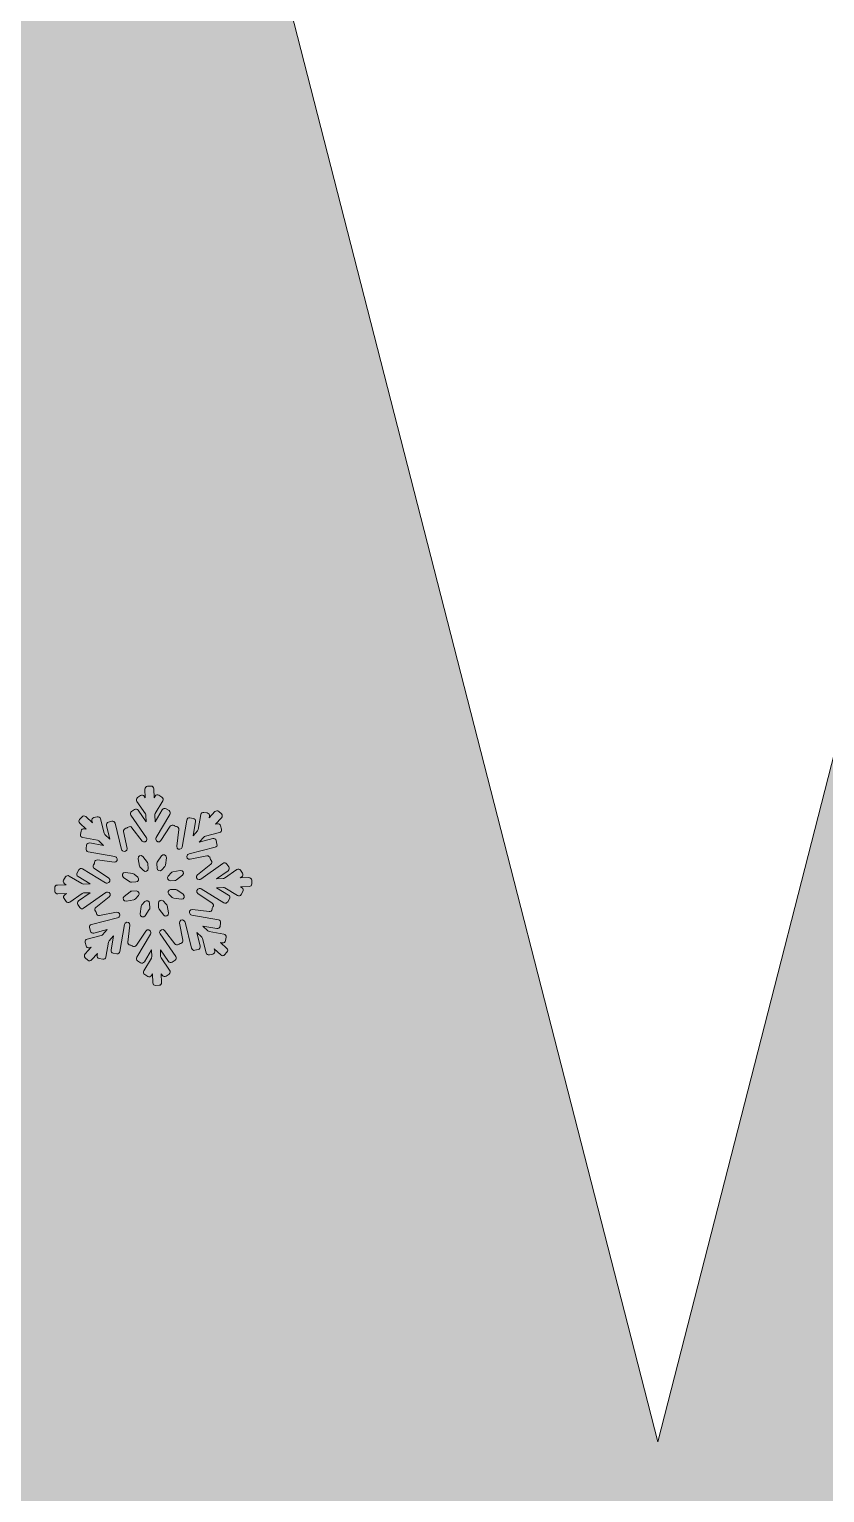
# Model space of a CAD drawing. Header units: millimetres. Extents: x 27 to 189, y -121 to -22.
# Drawn here: x 138.58 to 153.91, y -78.98 to -50.76 of the extents above; entities that cross this region are included whole.
import ezdxf

# ---------------------------------------------------------------- set-up
doc = ezdxf.new("R2010")
doc.units = ezdxf.units.MM
doc.header["$MEASUREMENT"] = 0
doc.layers.add('engraving', color=7, linetype='Continuous')
doc.layers.add('Layer 1', color=7, linetype='Continuous')

msp = doc.modelspace()

# ---------------------------------------------------------------- hatches: boundary and pattern name
at = {"layer": 'Layer 1'}
h = msp.add_hatch(color=2, dxfattribs=at)
h.dxf.hatch_style = 2
edge = h.paths.add_edge_path()
edge.add_spline(control_points=[(165.942, -35.834), (165.942, -35.834), (161.501, -35.834), (161.501, -35.834), (161.501, -35.834), (158.269, -35.834), (158.269, -35.834), (157.497, -34.402), (156.034, -33.393), (154.332, -33.263), (155.837, -32.148), (156.817, -30.365), (156.817, -28.348), (156.817, -24.968), (154.076, -22.227), (150.696, -22.227), (147.316, -22.227), (144.575, -24.968), (144.575, -28.348), (144.575, -30.365), (145.555, -32.148), (147.06, -33.263), (145.358, -33.393), (143.895, -34.402), (143.123, -35.834), (143.123, -35.834), (139.892, -35.834), (139.892, -35.834), (139.892, -35.834), (135.45, -35.834), (135.45, -35.834), (135.45, -35.834), (112.878, -35.834), (112.878, -35.834), (112.878, -35.834), (135.664, -120.161), (135.664, -120.161), (135.664, -120.161), (165.729, -120.161), (165.729, -120.161), (165.729, -120.161), (188.514, -35.834), (188.514, -35.834), (188.514, -35.834), (165.942, -35.834), (165.942, -35.834)], knot_values=[0, 0, 0, 0, 1, 1, 1, 2, 2, 2, 3, 3, 3, 4, 4, 4, 5, 5, 5, 6, 6, 6, 7, 7, 7, 8, 8, 8, 9, 9, 9, 10, 10, 10, 11, 11, 11, 12, 12, 12, 13, 13, 13, 14, 14, 14, 15, 15, 15, 15], degree=3, periodic=1)
edge = h.paths.add_edge_path()
edge.add_spline(control_points=[(146.889, -28.348), (146.889, -26.249), (148.597, -24.541), (150.696, -24.541), (152.795, -24.541), (154.503, -26.249), (154.503, -28.348), (154.503, -30.447), (152.795, -32.155), (150.696, -32.155), (148.597, -32.155), (146.889, -30.447), (146.889, -28.348)], knot_values=[0, 0, 0, 0, 1, 1, 1, 2, 2, 2, 3, 3, 3, 4, 4, 4, 4], degree=3, periodic=1)
h.paths.add_polyline_path([(140.66, -38.834), (160.733, -38.834), (150.696, -77.997)])

# ---------------------------------------------------------------- linework, layer by layer
at = {"layer": 'engraving', "lineweight": 0}
for points, knots in [([(142.867, -67.166), (142.866, -67.137), (142.842, -67.115), (142.813, -67.116), (142.813, -67.116), (142.647, -67.122), (142.647, -67.122), (142.647, -67.122), (142.678, -67.101), (142.678, -67.101), (142.701, -67.084), (142.707, -67.052), (142.691, -67.028), (142.691, -67.028), (142.652, -66.973), (142.652, -66.973), (142.636, -66.949), (142.603, -66.943), (142.579, -66.96), (142.579, -66.96), (142.344, -67.126), (142.344, -67.126), (142.336, -67.131), (142.326, -67.135), (142.316, -67.135), (142.316, -67.135), (142.189, -67.14), (142.189, -67.14), (142.189, -67.14), (142.413, -66.982), (142.413, -66.982), (142.436, -66.966), (142.442, -66.933), (142.426, -66.91), (142.426, -66.91), (142.387, -66.854), (142.387, -66.854), (142.37, -66.83), (142.338, -66.824), (142.314, -66.841), (142.314, -66.841), (141.886, -67.143), (141.886, -67.143), (141.878, -67.149), (141.868, -67.153), (141.858, -67.153), (141.858, -67.153), (141.855, -67.153), (141.855, -67.153), (141.805, -67.155), (141.781, -67.091), (141.821, -67.06), (141.821, -67.06), (142.078, -66.858), (142.078, -66.858), (142.1, -66.84), (142.104, -66.808), (142.087, -66.785), (142.087, -66.785), (142.079, -66.774), (142.079, -66.774), (142.074, -66.768), (142.07, -66.76), (142.069, -66.753), (142.069, -66.753), (142.066, -66.739), (142.066, -66.739), (142.061, -66.711), (142.033, -66.693), (142.005, -66.698), (142.005, -66.698), (141.681, -66.763), (141.681, -66.763), (141.631, -66.773), (141.598, -66.714), (141.632, -66.677), (141.632, -66.677), (141.637, -66.671), (141.637, -66.671), (141.644, -66.663), (141.653, -66.658), (141.663, -66.655), (141.663, -66.655), (142.16, -66.531), (142.16, -66.531), (142.188, -66.524), (142.205, -66.496), (142.198, -66.468), (142.198, -66.468), (142.182, -66.402), (142.182, -66.402), (142.175, -66.374), (142.147, -66.356), (142.119, -66.363), (142.119, -66.363), (141.858, -66.429), (141.858, -66.429), (141.858, -66.429), (141.948, -66.331), (141.948, -66.331), (141.955, -66.323), (141.964, -66.318), (141.974, -66.315), (141.974, -66.315), (142.246, -66.247), (142.246, -66.247), (142.274, -66.24), (142.291, -66.212), (142.284, -66.184), (142.284, -66.184), (142.268, -66.118), (142.268, -66.118), (142.261, -66.089), (142.233, -66.072), (142.205, -66.079), (142.205, -66.079), (142.169, -66.088), (142.169, -66.088), (142.169, -66.088), (142.286, -65.96), (142.286, -65.96), (142.305, -65.939), (142.304, -65.907), (142.283, -65.887), (142.283, -65.887), (142.233, -65.841), (142.233, -65.841), (142.212, -65.821), (142.179, -65.823), (142.159, -65.844), (142.159, -65.844), (142.048, -65.966), (142.048, -65.966), (142.048, -65.966), (142.054, -65.93), (142.054, -65.93), (142.059, -65.901), (142.04, -65.874), (142.012, -65.869), (142.012, -65.869), (141.946, -65.857), (141.946, -65.857), (141.918, -65.852), (141.89, -65.871), (141.885, -65.9), (141.885, -65.9), (141.836, -66.187), (141.836, -66.187), (141.834, -66.196), (141.829, -66.205), (141.823, -66.213), (141.823, -66.213), (141.737, -66.307), (141.737, -66.307), (141.737, -66.307), (141.784, -66.035), (141.784, -66.035), (141.789, -66.007), (141.77, -65.98), (141.742, -65.975), (141.742, -65.975), (141.676, -65.963), (141.676, -65.963), (141.648, -65.958), (141.621, -65.977), (141.616, -66.006), (141.616, -66.006), (141.525, -66.527), (141.525, -66.527), (141.523, -66.537), (141.519, -66.546), (141.512, -66.553), (141.512, -66.553), (141.512, -66.553), (141.512, -66.553), (141.478, -66.591), (141.416, -66.562), (141.422, -66.512), (141.422, -66.512), (141.461, -66.187), (141.461, -66.187), (141.465, -66.158), (141.445, -66.133), (141.416, -66.129), (141.416, -66.129), (141.404, -66.127), (141.404, -66.127), (141.395, -66.126), (141.388, -66.123), (141.381, -66.119), (141.381, -66.119), (141.371, -66.112), (141.371, -66.112), (141.347, -66.095), (141.314, -66.102), (141.298, -66.126), (141.298, -66.126), (141.116, -66.402), (141.116, -66.402), (141.088, -66.444), (141.022, -66.426), (141.02, -66.375), (141.02, -66.375), (141.02, -66.369), (141.02, -66.369), (141.02, -66.359), (141.022, -66.349), (141.027, -66.34), (141.027, -66.34), (141.291, -65.896), (141.291, -65.896), (141.306, -65.871), (141.298, -65.839), (141.274, -65.824), (141.274, -65.824), (141.216, -65.789), (141.216, -65.789), (141.191, -65.774), (141.159, -65.782), (141.144, -65.807), (141.144, -65.807), (141.007, -66.039), (141.007, -66.039), (141.007, -66.039), (141.001, -65.906), (141.001, -65.906), (141.001, -65.895), (141.003, -65.886), (141.009, -65.877), (141.009, -65.877), (141.153, -65.633), (141.153, -65.633), (141.168, -65.608), (141.16, -65.576), (141.136, -65.562), (141.136, -65.562), (141.078, -65.526), (141.078, -65.526), (141.053, -65.511), (141.021, -65.519), (141.006, -65.544), (141.006, -65.544), (140.988, -65.575), (140.988, -65.575), (140.988, -65.575), (140.981, -65.402), (140.981, -65.402), (140.98, -65.373), (140.955, -65.351), (140.927, -65.352), (140.927, -65.352), (140.86, -65.355), (140.86, -65.355), (140.831, -65.356), (140.809, -65.38), (140.81, -65.409), (140.81, -65.409), (140.817, -65.576), (140.817, -65.576), (140.817, -65.576), (140.796, -65.546), (140.796, -65.546), (140.78, -65.523), (140.747, -65.517), (140.723, -65.534), (140.723, -65.534), (140.668, -65.572), (140.668, -65.572), (140.645, -65.589), (140.639, -65.621), (140.656, -65.645), (140.656, -65.645), (140.821, -65.884), (140.821, -65.884), (140.827, -65.892), (140.83, -65.902), (140.83, -65.911), (140.83, -65.911), (140.835, -66.04), (140.835, -66.04), (140.835, -66.04), (140.68, -65.814), (140.68, -65.814), (140.663, -65.791), (140.631, -65.785), (140.607, -65.802), (140.607, -65.802), (140.552, -65.84), (140.552, -65.84), (140.529, -65.857), (140.523, -65.889), (140.539, -65.913), (140.539, -65.913), (140.84, -66.347), (140.84, -66.347), (140.845, -66.356), (140.848, -66.365), (140.849, -66.375), (140.849, -66.375), (140.849, -66.376), (140.849, -66.376), (140.851, -66.427), (140.787, -66.45), (140.756, -66.41), (140.756, -66.41), (140.558, -66.153), (140.558, -66.153), (140.54, -66.13), (140.507, -66.126), (140.484, -66.144), (140.484, -66.144), (140.475, -66.152), (140.475, -66.152), (140.468, -66.157), (140.461, -66.16), (140.453, -66.162), (140.453, -66.162), (140.44, -66.164), (140.44, -66.164), (140.412, -66.17), (140.394, -66.197), (140.399, -66.225), (140.399, -66.225), (140.464, -66.553), (140.464, -66.553), (140.474, -66.602), (140.414, -66.635), (140.377, -66.601), (140.377, -66.601), (140.374, -66.598), (140.374, -66.598), (140.367, -66.591), (140.361, -66.582), (140.359, -66.572), (140.359, -66.572), (140.234, -66.068), (140.234, -66.068), (140.227, -66.04), (140.199, -66.023), (140.171, -66.03), (140.171, -66.03), (140.106, -66.046), (140.106, -66.046), (140.078, -66.053), (140.061, -66.081), (140.068, -66.109), (140.068, -66.109), (140.133, -66.373), (140.133, -66.373), (140.133, -66.373), (140.037, -66.283), (140.037, -66.283), (140.029, -66.276), (140.024, -66.267), (140.022, -66.257), (140.022, -66.257), (139.953, -65.98), (139.953, -65.98), (139.946, -65.952), (139.918, -65.935), (139.89, -65.942), (139.89, -65.942), (139.825, -65.959), (139.825, -65.959), (139.797, -65.966), (139.78, -65.994), (139.787, -66.022), (139.787, -66.022), (139.796, -66.057), (139.796, -66.057), (139.796, -66.057), (139.671, -65.94), (139.671, -65.94), (139.65, -65.921), (139.616, -65.922), (139.597, -65.943), (139.597, -65.943), (139.551, -65.993), (139.551, -65.993), (139.532, -66.014), (139.533, -66.047), (139.554, -66.066), (139.554, -66.066), (139.677, -66.181), (139.677, -66.181), (139.677, -66.181), (139.641, -66.174), (139.641, -66.174), (139.612, -66.169), (139.585, -66.188), (139.58, -66.217), (139.58, -66.217), (139.568, -66.284), (139.568, -66.284), (139.564, -66.312), (139.582, -66.339), (139.61, -66.344), (139.61, -66.344), (139.894, -66.395), (139.894, -66.395), (139.903, -66.397), (139.913, -66.402), (139.92, -66.409), (139.92, -66.409), (140.014, -66.496), (140.014, -66.496), (140.014, -66.496), (139.746, -66.448), (139.746, -66.448), (139.717, -66.443), (139.69, -66.462), (139.685, -66.49), (139.685, -66.49), (139.674, -66.557), (139.674, -66.557), (139.669, -66.585), (139.688, -66.612), (139.716, -66.617), (139.716, -66.617), (140.231, -66.711), (140.231, -66.711), (140.241, -66.712), (140.25, -66.717), (140.257, -66.724), (140.257, -66.724), (140.26, -66.726), (140.26, -66.726), (140.297, -66.761), (140.268, -66.822), (140.217, -66.816), (140.217, -66.816), (139.896, -66.775), (139.896, -66.775), (139.868, -66.771), (139.842, -66.792), (139.838, -66.821), (139.838, -66.821), (139.837, -66.834), (139.837, -66.834), (139.836, -66.842), (139.833, -66.849), (139.828, -66.856), (139.828, -66.856), (139.821, -66.867), (139.821, -66.867), (139.805, -66.891), (139.812, -66.923), (139.835, -66.939), (139.835, -66.939), (140.112, -67.126), (140.112, -67.126), (140.153, -67.155), (140.135, -67.22), (140.084, -67.222), (140.084, -67.222), (140.078, -67.222), (140.078, -67.222), (140.068, -67.222), (140.058, -67.22), (140.049, -67.214), (140.049, -67.214), (139.609, -66.947), (139.609, -66.947), (139.584, -66.932), (139.552, -66.94), (139.537, -66.965), (139.537, -66.965), (139.503, -67.023), (139.503, -67.023), (139.488, -67.047), (139.496, -67.079), (139.52, -67.094), (139.52, -67.094), (139.751, -67.235), (139.751, -67.235), (139.751, -67.235), (139.62, -67.24), (139.62, -67.24), (139.61, -67.24), (139.599, -67.238), (139.591, -67.232), (139.591, -67.232), (139.35, -67.085), (139.35, -67.085), (139.325, -67.07), (139.293, -67.078), (139.278, -67.103), (139.278, -67.103), (139.243, -67.162), (139.243, -67.162), (139.229, -67.186), (139.237, -67.218), (139.261, -67.233), (139.261, -67.233), (139.293, -67.252), (139.293, -67.252), (139.293, -67.252), (139.122, -67.259), (139.122, -67.259), (139.093, -67.26), (139.071, -67.284), (139.072, -67.313), (139.072, -67.313), (139.075, -67.381), (139.075, -67.381), (139.076, -67.41), (139.1, -67.432), (139.129, -67.431), (139.129, -67.431), (139.295, -67.425), (139.295, -67.425), (139.295, -67.425), (139.264, -67.447), (139.264, -67.447), (139.241, -67.463), (139.235, -67.495), (139.251, -67.519), (139.251, -67.519), (139.29, -67.575), (139.29, -67.575), (139.306, -67.599), (139.339, -67.604), (139.363, -67.588), (139.363, -67.588), (139.598, -67.422), (139.598, -67.422), (139.606, -67.416), (139.616, -67.412), (139.626, -67.412), (139.626, -67.412), (139.753, -67.407), (139.753, -67.407), (139.753, -67.407), (139.529, -67.565), (139.529, -67.565), (139.506, -67.582), (139.5, -67.614), (139.516, -67.637), (139.516, -67.637), (139.555, -67.693), (139.555, -67.693), (139.571, -67.717), (139.604, -67.723), (139.628, -67.706), (139.628, -67.706), (140.056, -67.404), (140.056, -67.404), (140.064, -67.398), (140.074, -67.395), (140.084, -67.394), (140.084, -67.394), (140.086, -67.394), (140.086, -67.394), (140.137, -67.392), (140.16, -67.456), (140.121, -67.487), (140.121, -67.487), (139.864, -67.689), (139.864, -67.689), (139.842, -67.707), (139.838, -67.74), (139.855, -67.762), (139.855, -67.762), (139.863, -67.773), (139.863, -67.773), (139.868, -67.779), (139.871, -67.787), (139.873, -67.795), (139.873, -67.795), (139.876, -67.808), (139.876, -67.808), (139.881, -67.836), (139.909, -67.854), (139.937, -67.849), (139.937, -67.849), (140.261, -67.784), (140.261, -67.784), (140.311, -67.774), (140.344, -67.833), (140.31, -67.87), (140.31, -67.87), (140.304, -67.876), (140.304, -67.876), (140.298, -67.884), (140.289, -67.889), (140.279, -67.892), (140.279, -67.892), (139.781, -68.017), (139.781, -68.017), (139.754, -68.024), (139.737, -68.052), (139.744, -68.08), (139.744, -68.08), (139.76, -68.146), (139.76, -68.146), (139.767, -68.174), (139.795, -68.191), (139.823, -68.184), (139.823, -68.184), (140.083, -68.118), (140.083, -68.118), (140.083, -68.118), (139.994, -68.217), (139.994, -68.217), (139.987, -68.224), (139.978, -68.23), (139.968, -68.232), (139.968, -68.232), (139.696, -68.3), (139.696, -68.3), (139.668, -68.308), (139.651, -68.336), (139.658, -68.364), (139.658, -68.364), (139.674, -68.43), (139.674, -68.43), (139.681, -68.458), (139.709, -68.475), (139.737, -68.468), (139.737, -68.468), (139.773, -68.459), (139.773, -68.459), (139.773, -68.459), (139.656, -68.587), (139.656, -68.587), (139.637, -68.608), (139.638, -68.641), (139.659, -68.66), (139.659, -68.66), (139.708, -68.706), (139.708, -68.706), (139.73, -68.726), (139.763, -68.725), (139.782, -68.703), (139.782, -68.703), (139.894, -68.581), (139.894, -68.581), (139.894, -68.581), (139.888, -68.618), (139.888, -68.618), (139.883, -68.646), (139.902, -68.673), (139.93, -68.678), (139.93, -68.678), (139.996, -68.69), (139.996, -68.69), (140.024, -68.695), (140.051, -68.676), (140.056, -68.647), (140.056, -68.647), (140.106, -68.361), (140.106, -68.361), (140.108, -68.351), (140.112, -68.342), (140.119, -68.334), (140.119, -68.334), (140.205, -68.241), (140.205, -68.241), (140.205, -68.241), (140.158, -68.512), (140.158, -68.512), (140.153, -68.54), (140.171, -68.567), (140.2, -68.572), (140.2, -68.572), (140.266, -68.584), (140.266, -68.584), (140.294, -68.589), (140.321, -68.57), (140.326, -68.542), (140.326, -68.542), (140.417, -68.02), (140.417, -68.02), (140.419, -68.01), (140.423, -68.001), (140.43, -67.994), (140.43, -67.994), (140.43, -67.994), (140.43, -67.994), (140.464, -67.957), (140.526, -67.985), (140.52, -68.035), (140.52, -68.035), (140.481, -68.36), (140.481, -68.36), (140.477, -68.389), (140.497, -68.415), (140.526, -68.418), (140.526, -68.418), (140.538, -68.42), (140.538, -68.42), (140.546, -68.421), (140.554, -68.424), (140.561, -68.428), (140.561, -68.428), (140.571, -68.435), (140.571, -68.435), (140.595, -68.452), (140.628, -68.445), (140.644, -68.421), (140.644, -68.421), (140.826, -68.146), (140.826, -68.146), (140.854, -68.103), (140.92, -68.122), (140.922, -68.172), (140.922, -68.172), (140.922, -68.178), (140.922, -68.178), (140.922, -68.188), (140.92, -68.198), (140.915, -68.207), (140.915, -68.207), (140.651, -68.652), (140.651, -68.652), (140.636, -68.676), (140.644, -68.708), (140.668, -68.723), (140.668, -68.723), (140.726, -68.758), (140.726, -68.758), (140.751, -68.773), (140.783, -68.765), (140.798, -68.74), (140.798, -68.74), (140.935, -68.508), (140.935, -68.508), (140.935, -68.508), (140.941, -68.642), (140.941, -68.642), (140.941, -68.652), (140.938, -68.662), (140.933, -68.67), (140.933, -68.67), (140.789, -68.915), (140.789, -68.915), (140.774, -68.939), (140.782, -68.971), (140.806, -68.986), (140.806, -68.986), (140.864, -69.021), (140.864, -69.021), (140.889, -69.036), (140.921, -69.028), (140.936, -69.003), (140.936, -69.003), (140.954, -68.972), (140.954, -68.972), (140.954, -68.972), (140.961, -69.145), (140.961, -69.145), (140.962, -69.174), (140.986, -69.196), (141.015, -69.195), (141.015, -69.195), (141.082, -69.192), (141.082, -69.192), (141.111, -69.191), (141.133, -69.167), (141.132, -69.138), (141.132, -69.138), (141.125, -68.971), (141.125, -68.971), (141.125, -68.971), (141.146, -69.001), (141.146, -69.001), (141.162, -69.025), (141.195, -69.03), (141.219, -69.014), (141.219, -69.014), (141.274, -68.975), (141.274, -68.975), (141.297, -68.958), (141.303, -68.926), (141.286, -68.903), (141.286, -68.903), (141.121, -68.663), (141.121, -68.663), (141.115, -68.655), (141.112, -68.646), (141.112, -68.636), (141.112, -68.636), (141.107, -68.508), (141.107, -68.508), (141.107, -68.508), (141.262, -68.733), (141.262, -68.733), (141.279, -68.757), (141.311, -68.762), (141.335, -68.746), (141.335, -68.746), (141.39, -68.707), (141.39, -68.707), (141.413, -68.69), (141.419, -68.658), (141.403, -68.635), (141.403, -68.635), (141.102, -68.2), (141.102, -68.2), (141.097, -68.192), (141.093, -68.182), (141.093, -68.172), (141.093, -68.172), (141.093, -68.171), (141.093, -68.171), (141.091, -68.121), (141.155, -68.097), (141.186, -68.138), (141.186, -68.138), (141.384, -68.394), (141.384, -68.394), (141.402, -68.417), (141.435, -68.421), (141.458, -68.403), (141.458, -68.403), (141.467, -68.396), (141.467, -68.396), (141.474, -68.391), (141.481, -68.387), (141.489, -68.385), (141.489, -68.385), (141.502, -68.383), (141.502, -68.383), (141.53, -68.377), (141.548, -68.35), (141.543, -68.322), (141.543, -68.322), (141.478, -67.995), (141.478, -67.995), (141.468, -67.945), (141.528, -67.912), (141.565, -67.946), (141.565, -67.946), (141.568, -67.949), (141.568, -67.949), (141.575, -67.956), (141.581, -67.965), (141.583, -67.975), (141.583, -67.975), (141.708, -68.479), (141.708, -68.479), (141.715, -68.507), (141.743, -68.524), (141.771, -68.517), (141.771, -68.517), (141.836, -68.501), (141.836, -68.501), (141.864, -68.494), (141.881, -68.466), (141.874, -68.438), (141.874, -68.438), (141.809, -68.174), (141.809, -68.174), (141.809, -68.174), (141.905, -68.265), (141.905, -68.265), (141.913, -68.272), (141.918, -68.28), (141.92, -68.29), (141.92, -68.29), (141.989, -68.567), (141.989, -68.567), (141.996, -68.595), (142.024, -68.612), (142.052, -68.605), (142.052, -68.605), (142.117, -68.589), (142.117, -68.589), (142.145, -68.582), (142.162, -68.553), (142.155, -68.526), (142.155, -68.526), (142.146, -68.49), (142.146, -68.49), (142.146, -68.49), (142.271, -68.607), (142.271, -68.607), (142.292, -68.627), (142.326, -68.625), (142.345, -68.604), (142.345, -68.604), (142.391, -68.554), (142.391, -68.554), (142.41, -68.533), (142.409, -68.5), (142.388, -68.481), (142.388, -68.481), (142.265, -68.366), (142.265, -68.366), (142.265, -68.366), (142.301, -68.373), (142.301, -68.373), (142.33, -68.378), (142.357, -68.359), (142.362, -68.33), (142.362, -68.33), (142.373, -68.263), (142.373, -68.263), (142.378, -68.235), (142.36, -68.208), (142.331, -68.203), (142.331, -68.203), (142.048, -68.152), (142.048, -68.152), (142.038, -68.15), (142.029, -68.146), (142.022, -68.139), (142.022, -68.139), (141.928, -68.051), (141.928, -68.051), (141.928, -68.051), (142.196, -68.099), (142.196, -68.099), (142.224, -68.105), (142.252, -68.086), (142.257, -68.057), (142.257, -68.057), (142.268, -67.99), (142.268, -67.99), (142.273, -67.962), (142.254, -67.935), (142.226, -67.93), (142.226, -67.93), (141.711, -67.837), (141.711, -67.837), (141.701, -67.835), (141.692, -67.83), (141.685, -67.823), (141.685, -67.823), (141.682, -67.821), (141.682, -67.821), (141.645, -67.787), (141.674, -67.725), (141.724, -67.731), (141.724, -67.731), (142.045, -67.772), (142.045, -67.772), (142.074, -67.776), (142.1, -67.755), (142.104, -67.727), (142.104, -67.727), (142.105, -67.714), (142.105, -67.714), (142.106, -67.706), (142.109, -67.698), (142.114, -67.691), (142.114, -67.691), (142.121, -67.68), (142.121, -67.68), (142.137, -67.656), (142.13, -67.624), (142.107, -67.608), (142.107, -67.608), (141.83, -67.421), (141.83, -67.421), (141.789, -67.393), (141.807, -67.327), (141.858, -67.326), (141.858, -67.326), (141.864, -67.325), (141.864, -67.325), (141.874, -67.325), (141.884, -67.327), (141.893, -67.333), (141.893, -67.333), (142.333, -67.601), (142.333, -67.601), (142.357, -67.616), (142.39, -67.608), (142.405, -67.583), (142.405, -67.583), (142.439, -67.524), (142.439, -67.524), (142.454, -67.5), (142.446, -67.468), (142.421, -67.453), (142.421, -67.453), (142.19, -67.313), (142.19, -67.313), (142.19, -67.313), (142.322, -67.307), (142.322, -67.307), (142.332, -67.307), (142.342, -67.31), (142.351, -67.315), (142.351, -67.315), (142.592, -67.462), (142.592, -67.462), (142.617, -67.477), (142.649, -67.469), (142.664, -67.444), (142.664, -67.444), (142.699, -67.386), (142.699, -67.386), (142.713, -67.361), (142.705, -67.329), (142.681, -67.314), (142.681, -67.314), (142.649, -67.295), (142.649, -67.295), (142.649, -67.295), (142.82, -67.288), (142.82, -67.288), (142.849, -67.287), (142.871, -67.263), (142.87, -67.234), (142.87, -67.234), (142.867, -67.166), (142.867, -67.166)], [0, 0, 0, 0, 1, 1, 1, 2, 2, 2, 3, 3, 3, 4, 4, 4, 5, 5, 5, 6, 6, 6, 7, 7, 7, 8, 8, 8, 9, 9, 9, 10, 10, 10, 11, 11, 11, 12, 12, 12, 13, 13, 13, 14, 14, 14, 15, 15, 15, 16, 16, 16, 17, 17, 17, 18, 18, 18, 19, 19, 19, 20, 20, 20, 21, 21, 21, 22, 22, 22, 23, 23, 23, 24, 24, 24, 25, 25, 25, 26, 26, 26, 27, 27, 27, 28, 28, 28, 29, 29, 29, 30, 30, 30, 31, 31, 31, 32, 32, 32, 33, 33, 33, 34, 34, 34, 35, 35, 35, 36, 36, 36, 37, 37, 37, 38, 38, 38, 39, 39, 39, 40, 40, 40, 41, 41, 41, 42, 42, 42, 43, 43, 43, 44, 44, 44, 45, 45, 45, 46, 46, 46, 47, 47, 47, 48, 48, 48, 49, 49, 49, 50, 50, 50, 51, 51, 51, 52, 52, 52, 53, 53, 53, 54, 54, 54, 55, 55, 55, 56, 56, 56, 57, 57, 57, 58, 58, 58, 59, 59, 59, 60, 60, 60, 61, 61, 61, 62, 62, 62, 63, 63, 63, 64, 64, 64, 65, 65, 65, 66, 66, 66, 67, 67, 67, 68, 68, 68, 69, 69, 69, 70, 70, 70, 71, 71, 71, 72, 72, 72, 73, 73, 73, 74, 74, 74, 75, 75, 75, 76, 76, 76, 77, 77, 77, 78, 78, 78, 79, 79, 79, 80, 80, 80, 81, 81, 81, 82, 82, 82, 83, 83, 83, 84, 84, 84, 85, 85, 85, 86, 86, 86, 87, 87, 87, 88, 88, 88, 89, 89, 89, 90, 90, 90, 91, 91, 91, 92, 92, 92, 93, 93, 93, 94, 94, 94, 95, 95, 95, 96, 96, 96, 97, 97, 97, 98, 98, 98, 99, 99, 99, 100, 100, 100, 101, 101, 101, 102, 102, 102, 103, 103, 103, 104, 104, 104, 105, 105, 105, 106, 106, 106, 107, 107, 107, 108, 108, 108, 109, 109, 109, 110, 110, 110, 111, 111, 111, 112, 112, 112, 113, 113, 113, 114, 114, 114, 115, 115, 115, 116, 116, 116, 117, 117, 117, 118, 118, 118, 119, 119, 119, 120, 120, 120, 121, 121, 121, 122, 122, 122, 123, 123, 123, 124, 124, 124, 125, 125, 125, 126, 126, 126, 127, 127, 127, 128, 128, 128, 129, 129, 129, 130, 130, 130, 131, 131, 131, 132, 132, 132, 133, 133, 133, 134, 134, 134, 135, 135, 135, 136, 136, 136, 137, 137, 137, 138, 138, 138, 139, 139, 139, 140, 140, 140, 141, 141, 141, 142, 142, 142, 143, 143, 143, 144, 144, 144, 145, 145, 145, 146, 146, 146, 147, 147, 147, 148, 148, 148, 149, 149, 149, 150, 150, 150, 151, 151, 151, 152, 152, 152, 153, 153, 153, 154, 154, 154, 155, 155, 155, 156, 156, 156, 157, 157, 157, 158, 158, 158, 159, 159, 159, 160, 160, 160, 161, 161, 161, 162, 162, 162, 163, 163, 163, 164, 164, 164, 165, 165, 165, 166, 166, 166, 167, 167, 167, 168, 168, 168, 169, 169, 169, 170, 170, 170, 171, 171, 171, 172, 172, 172, 173, 173, 173, 174, 174, 174, 175, 175, 175, 176, 176, 176, 177, 177, 177, 178, 178, 178, 179, 179, 179, 180, 180, 180, 181, 181, 181, 182, 182, 182, 183, 183, 183, 184, 184, 184, 185, 185, 185, 186, 186, 186, 187, 187, 187, 188, 188, 188, 189, 189, 189, 190, 190, 190, 191, 191, 191, 192, 192, 192, 193, 193, 193, 194, 194, 194, 195, 195, 195, 196, 196, 196, 197, 197, 197, 198, 198, 198, 199, 199, 199, 200, 200, 200, 201, 201, 201, 202, 202, 202, 203, 203, 203, 204, 204, 204, 205, 205, 205, 206, 206, 206, 207, 207, 207, 208, 208, 208, 209, 209, 209, 210, 210, 210, 211, 211, 211, 212, 212, 212, 213, 213, 213, 214, 214, 214, 215, 215, 215, 216, 216, 216, 217, 217, 217, 218, 218, 218, 219, 219, 219, 220, 220, 220, 221, 221, 221, 222, 222, 222, 223, 223, 223, 224, 224, 224, 225, 225, 225, 226, 226, 226, 227, 227, 227, 228, 228, 228, 229, 229, 229, 230, 230, 230, 231, 231, 231, 232, 232, 232, 233, 233, 233, 234, 234, 234, 235, 235, 235, 236, 236, 236, 237, 237, 237, 238, 238, 238, 239, 239, 239, 240, 240, 240, 241, 241, 241, 242, 242, 242, 243, 243, 243, 244, 244, 244, 245, 245, 245, 246, 246, 246, 247, 247, 247, 248, 248, 248, 249, 249, 249, 250, 250, 250, 251, 251, 251, 252, 252, 252, 253, 253, 253, 254, 254, 254, 255, 255, 255, 256, 256, 256, 257, 257, 257, 258, 258, 258, 259, 259, 259, 260, 260, 260, 261, 261, 261, 262, 262, 262, 263, 263, 263, 264, 264, 264, 265, 265, 265, 266, 266, 266, 267, 267, 267, 268, 268, 268, 269, 269, 269, 270, 270, 270, 271, 271, 271, 272, 272, 272, 273, 273, 273, 274, 274, 274, 275, 275, 275, 276, 276, 276, 277, 277, 277, 278, 278, 278, 279, 279, 279, 280, 280, 280, 281, 281, 281, 282, 282, 282, 283, 283, 283, 284, 284, 284, 285, 285, 285, 286, 286, 286, 287, 287, 287, 288, 288, 288, 289, 289, 289, 290, 290, 290, 291, 291, 291, 292, 292, 292, 293, 293, 293, 294, 294, 294, 295, 295, 295, 296, 296, 296, 297, 297, 297, 298, 298, 298, 299, 299, 299, 300, 300, 300, 301, 301, 301, 302, 302, 302, 303, 303, 303, 304, 304, 304, 305, 305, 305, 306, 306, 306, 307, 307, 307, 308, 308, 308, 309, 309, 309, 310, 310, 310, 311, 311, 311, 312, 312, 312, 313, 313, 313, 314, 314, 314, 315, 315, 315, 316, 316, 316, 317, 317, 317, 318, 318, 318, 319, 319, 319, 320, 320, 320, 321, 321, 321, 322, 322, 322, 323, 323, 323, 324, 324, 324, 325, 325, 325, 326, 326, 326, 327, 327, 327, 328, 328, 328, 329, 329, 329, 330, 330, 330, 331, 331, 331, 332, 332, 332, 333, 333, 333, 334, 334, 334, 335, 335, 335, 336, 336, 336, 336]), ([(140.77, -66.71), (140.77, -66.71), (140.857, -66.823), (140.857, -66.823), (140.864, -66.832), (140.868, -66.842), (140.868, -66.853), (140.868, -66.853), (140.872, -66.941), (140.872, -66.941), (140.874, -66.988), (140.818, -67.013), (140.784, -66.981), (140.784, -66.981), (140.721, -66.923), (140.721, -66.923), (140.713, -66.915), (140.708, -66.905), (140.706, -66.895), (140.706, -66.895), (140.678, -66.752), (140.678, -66.752), (140.667, -66.698), (140.736, -66.666), (140.77, -66.71)], [0, 0, 0, 0, 1, 1, 1, 2, 2, 2, 3, 3, 3, 4, 4, 4, 5, 5, 5, 6, 6, 6, 7, 7, 7, 8, 8, 8, 8]), ([(141.043, -66.935), (141.043, -66.935), (141.039, -66.847), (141.039, -66.847), (141.039, -66.836), (141.042, -66.825), (141.048, -66.816), (141.048, -66.816), (141.127, -66.696), (141.127, -66.696), (141.158, -66.65), (141.229, -66.676), (141.223, -66.731), (141.223, -66.731), (141.205, -66.875), (141.205, -66.875), (141.204, -66.886), (141.199, -66.896), (141.192, -66.904), (141.192, -66.904), (141.134, -66.968), (141.134, -66.968), (141.102, -67.002), (141.045, -66.981), (141.043, -66.935)], [0, 0, 0, 0, 1, 1, 1, 2, 2, 2, 3, 3, 3, 4, 4, 4, 5, 5, 5, 6, 6, 6, 7, 7, 7, 8, 8, 8, 8]), ([(140.519, -67.195), (140.519, -67.195), (140.396, -67.112), (140.396, -67.112), (140.351, -67.081), (140.378, -67.01), (140.432, -67.017), (140.432, -67.017), (140.576, -67.035), (140.576, -67.035), (140.587, -67.037), (140.597, -67.041), (140.605, -67.049), (140.605, -67.049), (140.67, -67.11), (140.67, -67.11), (140.704, -67.142), (140.683, -67.199), (140.637, -67.2), (140.637, -67.2), (140.55, -67.204), (140.55, -67.204), (140.539, -67.204), (140.528, -67.201), (140.519, -67.195)], [0, 0, 0, 0, 1, 1, 1, 2, 2, 2, 3, 3, 3, 4, 4, 4, 5, 5, 5, 6, 6, 6, 7, 7, 7, 8, 8, 8, 8]), ([(141.257, -67.087), (141.257, -67.087), (141.317, -67.022), (141.317, -67.022), (141.325, -67.013), (141.335, -67.008), (141.346, -67.006), (141.346, -67.006), (141.489, -66.977), (141.489, -66.977), (141.543, -66.966), (141.574, -67.035), (141.531, -67.069), (141.531, -67.069), (141.416, -67.16), (141.416, -67.16), (141.407, -67.167), (141.397, -67.171), (141.386, -67.171), (141.386, -67.171), (141.298, -67.175), (141.298, -67.175), (141.252, -67.176), (141.226, -67.122), (141.257, -67.087)], [0, 0, 0, 0, 1, 1, 1, 2, 2, 2, 3, 3, 3, 4, 4, 4, 5, 5, 5, 6, 6, 6, 7, 7, 7, 8, 8, 8, 8]), ([(140.685, -67.46), (140.685, -67.46), (140.625, -67.526), (140.625, -67.526), (140.617, -67.534), (140.607, -67.539), (140.596, -67.542), (140.596, -67.542), (140.453, -67.57), (140.453, -67.57), (140.399, -67.581), (140.368, -67.512), (140.411, -67.478), (140.411, -67.478), (140.526, -67.387), (140.526, -67.387), (140.535, -67.38), (140.545, -67.376), (140.556, -67.376), (140.556, -67.376), (140.644, -67.373), (140.644, -67.373), (140.69, -67.371), (140.716, -67.426), (140.685, -67.46)], [0, 0, 0, 0, 1, 1, 1, 2, 2, 2, 3, 3, 3, 4, 4, 4, 5, 5, 5, 6, 6, 6, 7, 7, 7, 8, 8, 8, 8]), ([(141.423, -67.352), (141.423, -67.352), (141.546, -67.435), (141.546, -67.435), (141.591, -67.466), (141.564, -67.537), (141.51, -67.53), (141.51, -67.53), (141.366, -67.512), (141.366, -67.512), (141.355, -67.511), (141.345, -67.506), (141.337, -67.498), (141.337, -67.498), (141.272, -67.437), (141.272, -67.437), (141.238, -67.405), (141.259, -67.349), (141.305, -67.347), (141.305, -67.347), (141.392, -67.344), (141.392, -67.344), (141.403, -67.343), (141.414, -67.346), (141.423, -67.352)], [0, 0, 0, 0, 1, 1, 1, 2, 2, 2, 3, 3, 3, 4, 4, 4, 5, 5, 5, 6, 6, 6, 7, 7, 7, 8, 8, 8, 8]), ([(140.899, -67.612), (140.899, -67.612), (140.903, -67.7), (140.903, -67.7), (140.903, -67.711), (140.9, -67.722), (140.894, -67.731), (140.894, -67.731), (140.815, -67.852), (140.815, -67.852), (140.784, -67.897), (140.713, -67.871), (140.719, -67.816), (140.719, -67.816), (140.737, -67.672), (140.737, -67.672), (140.738, -67.661), (140.743, -67.651), (140.75, -67.643), (140.75, -67.643), (140.808, -67.579), (140.808, -67.579), (140.84, -67.545), (140.897, -67.566), (140.899, -67.612)], [0, 0, 0, 0, 1, 1, 1, 2, 2, 2, 3, 3, 3, 4, 4, 4, 5, 5, 5, 6, 6, 6, 7, 7, 7, 8, 8, 8, 8]), ([(141.172, -67.838), (141.172, -67.838), (141.084, -67.724), (141.084, -67.724), (141.078, -67.715), (141.074, -67.705), (141.074, -67.694), (141.074, -67.694), (141.07, -67.606), (141.07, -67.606), (141.068, -67.559), (141.124, -67.534), (141.158, -67.566), (141.158, -67.566), (141.221, -67.625), (141.221, -67.625), (141.229, -67.632), (141.234, -67.642), (141.236, -67.653), (141.236, -67.653), (141.264, -67.796), (141.264, -67.796), (141.275, -67.85), (141.205, -67.881), (141.172, -67.838)], [0, 0, 0, 0, 1, 1, 1, 2, 2, 2, 3, 3, 3, 4, 4, 4, 5, 5, 5, 6, 6, 6, 7, 7, 7, 8, 8, 8, 8])]:
    msp.add_open_spline(points, degree=3, knots=knots, dxfattribs=at)
at = {"layer": 'Layer 1', "lineweight": 0}
msp.add_lwpolyline([(140.66, -38.834), (160.733, -38.834), (150.696, -77.997), (140.66, -38.834)], dxfattribs=at)
msp.add_open_spline([(165.942, -35.834), (165.942, -35.834), (161.501, -35.834), (161.501, -35.834), (161.501, -35.834), (158.269, -35.834), (158.269, -35.834), (157.497, -34.402), (156.034, -33.393), (154.332, -33.263), (155.837, -32.148), (156.817, -30.365), (156.817, -28.348), (156.817, -24.968), (154.076, -22.227), (150.696, -22.227), (147.316, -22.227), (144.575, -24.968), (144.575, -28.348), (144.575, -30.365), (145.555, -32.148), (147.06, -33.263), (145.358, -33.393), (143.895, -34.402), (143.123, -35.834), (143.123, -35.834), (139.892, -35.834), (139.892, -35.834), (139.892, -35.834), (135.45, -35.834), (135.45, -35.834), (135.45, -35.834), (112.878, -35.834), (112.878, -35.834), (112.878, -35.834), (135.664, -120.161), (135.664, -120.161), (135.664, -120.161), (165.729, -120.161), (165.729, -120.161), (165.729, -120.161), (188.514, -35.834), (188.514, -35.834), (188.514, -35.834), (165.942, -35.834), (165.942, -35.834)], degree=3, knots=[0, 0, 0, 0, 1, 1, 1, 2, 2, 2, 3, 3, 3, 4, 4, 4, 5, 5, 5, 6, 6, 6, 7, 7, 7, 8, 8, 8, 9, 9, 9, 10, 10, 10, 11, 11, 11, 12, 12, 12, 13, 13, 13, 14, 14, 14, 15, 15, 15, 15], dxfattribs=at)

doc.saveas('drawing.dxf')
